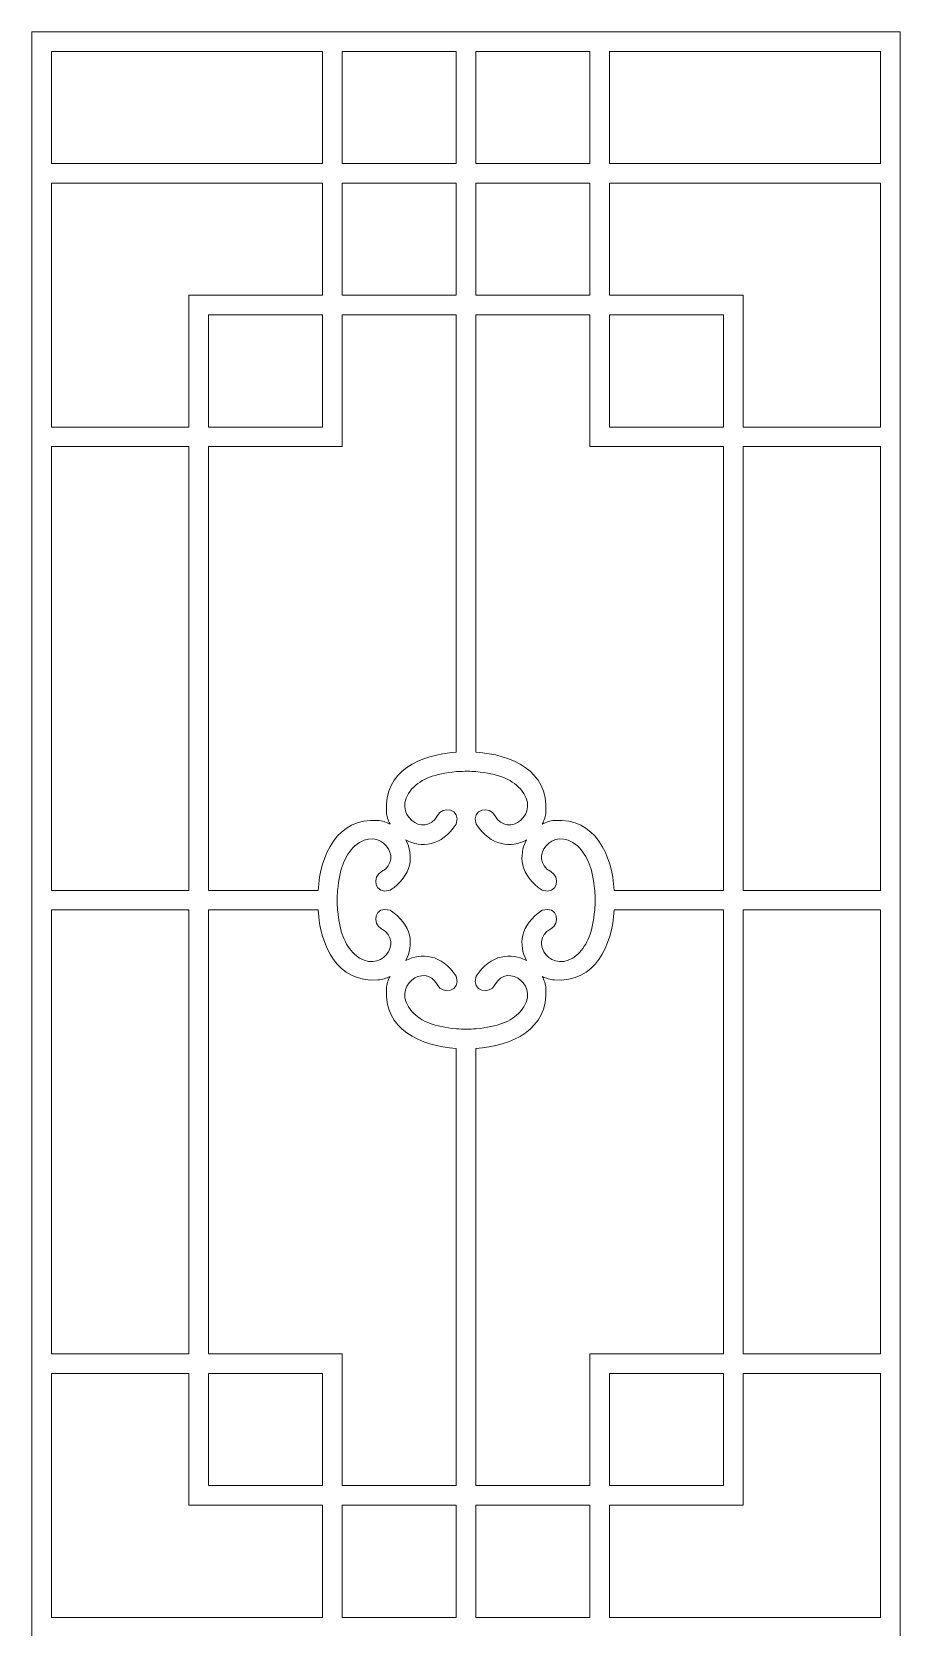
# Model space of a CAD drawing. Header units: centimetres. Extents: x 1.9 to 8.3, y -9.5 to 9.5.
# Drawn here: x 1.85 to 8.27, y -2.29 to 9.5 of the extents above; entities that cross this region are included whole.
import ezdxf

# ---------------------------------------------------------------- set-up
doc = ezdxf.new("R2010")
doc.units = ezdxf.units.CM
doc.header["$MEASUREMENT"] = 0
doc.layers.add('layer 1', color=7, linetype='Continuous')

msp = doc.modelspace()

# ---------------------------------------------------------------- linework, layer by layer
at = {"layer": 'layer 1', "color": 250, "lineweight": 9}
for points, knots in [([(1.85394, -3.33259), (1.85394, -3.33259), (1.85394, 9.50001), (1.85394, 9.50001), (1.85394, 9.50001), (1.85394, 9.50001), (8.27025, 9.50001), (8.27025, 9.50001), (8.27025, 9.50001), (8.27025, 9.50001), (8.27025, -3.33259), (8.27025, -3.33259), (8.27025, -3.33259), (8.27025, -3.33259), (1.85394, -3.33259), (1.85394, -3.33259)], [0, 0, 0, 0, 0.2, 0.2, 0.2, 0.2, 0.4, 0.4, 0.4, 0.4, 0.6, 0.6, 0.6, 0.6, 1, 1, 1, 1]), ([(1.99813, 8.52675), (1.99813, 8.52675), (1.99813, 8.52675), (1.99813, 8.52675), (1.99813, 8.52675), (1.99813, 8.52675), (4.00231, 8.52675), (4.00231, 8.52675), (4.00231, 8.52675), (4.00231, 8.52675), (4.00231, 9.35583), (4.00231, 9.35583), (4.00231, 9.35583), (4.00231, 9.35583), (1.99813, 9.35583), (1.99813, 9.35583), (1.99813, 9.35583), (1.99813, 9.35583), (1.99813, 8.52675), (1.99813, 8.52675)], [0, 0, 0, 0, 0.16666667, 0.16666667, 0.16666667, 0.16666667, 0.33333333, 0.33333333, 0.33333333, 0.33333333, 0.5, 0.5, 0.5, 0.5, 0.66666667, 0.66666667, 0.66666667, 0.66666667, 1, 1, 1, 1]), ([(4.14652, 9.35583), (4.14652, 9.35583), (4.14652, 9.35583), (4.14652, 9.35583), (4.14652, 9.35583), (4.14652, 9.35583), (4.14652, 8.52675), (4.14652, 8.52675), (4.14652, 8.52675), (4.14652, 8.52675), (4.99001, 8.52675), (4.99001, 8.52675), (4.99001, 8.52675), (4.99001, 8.52675), (4.99001, 9.35583), (4.99001, 9.35583), (4.99001, 9.35583), (4.99001, 9.35583), (4.14652, 9.35583), (4.14652, 9.35583)], [0, 0, 0, 0, 0.16666667, 0.16666667, 0.16666667, 0.16666667, 0.33333333, 0.33333333, 0.33333333, 0.33333333, 0.5, 0.5, 0.5, 0.5, 0.66666667, 0.66666667, 0.66666667, 0.66666667, 1, 1, 1, 1]), ([(5.13418, 9.35583), (5.13418, 9.35583), (5.13418, 9.35583), (5.13418, 9.35583), (5.13418, 9.35583), (5.13418, 9.35583), (5.13418, 8.52675), (5.13418, 8.52675), (5.13418, 8.52675), (5.13418, 8.52675), (5.97768, 8.52675), (5.97768, 8.52675), (5.97768, 8.52675), (5.97768, 8.52675), (5.97768, 9.35583), (5.97768, 9.35583), (5.97768, 9.35583), (5.97768, 9.35583), (5.13418, 9.35583), (5.13418, 9.35583)], [0, 0, 0, 0, 0.16666667, 0.16666667, 0.16666667, 0.16666667, 0.33333333, 0.33333333, 0.33333333, 0.33333333, 0.5, 0.5, 0.5, 0.5, 0.66666667, 0.66666667, 0.66666667, 0.66666667, 1, 1, 1, 1]), ([(6.12188, 9.35583), (6.12188, 9.35583), (6.12188, 9.35583), (6.12188, 9.35583), (6.12188, 9.35583), (6.12188, 9.35583), (6.12188, 8.52675), (6.12188, 8.52675), (6.12188, 8.52675), (6.12188, 8.52675), (8.12606, 8.52675), (8.12606, 8.52675), (8.12606, 8.52675), (8.12606, 8.52675), (8.12606, 9.35583), (8.12606, 9.35583), (8.12606, 9.35583), (8.12606, 9.35583), (6.12188, 9.35583), (6.12188, 9.35583)], [0, 0, 0, 0, 0.16666667, 0.16666667, 0.16666667, 0.16666667, 0.33333333, 0.33333333, 0.33333333, 0.33333333, 0.5, 0.5, 0.5, 0.5, 0.66666667, 0.66666667, 0.66666667, 0.66666667, 1, 1, 1, 1]), ([(1.99813, 6.58023), (1.99813, 6.58023), (1.99813, 6.58023), (1.99813, 6.58023), (1.99813, 6.58023), (1.99813, 6.58023), (3.01465, 6.58023), (3.01465, 6.58023), (3.01465, 6.58023), (3.01465, 6.58023), (3.01465, 7.5535), (3.01465, 7.5535), (3.01465, 7.5535), (3.01465, 7.5535), (4.00231, 7.5535), (4.00231, 7.5535), (4.00231, 7.5535), (4.00231, 7.5535), (4.00231, 8.38256), (4.00231, 8.38256), (4.00231, 8.38256), (4.00231, 8.38256), (1.99813, 8.38256), (1.99813, 8.38256), (1.99813, 8.38256), (1.99813, 8.38256), (1.99813, 6.58023), (1.99813, 6.58023)], [0, 0, 0, 0, 0.125, 0.125, 0.125, 0.125, 0.25, 0.25, 0.25, 0.25, 0.375, 0.375, 0.375, 0.375, 0.5, 0.5, 0.5, 0.5, 0.625, 0.625, 0.625, 0.625, 0.75, 0.75, 0.75, 0.75, 1, 1, 1, 1]), ([(4.99001, 8.38256), (4.99001, 8.38256), (4.99001, 8.38256), (4.99001, 8.38256), (4.99001, 8.38256), (4.99001, 8.38256), (4.99001, 7.5535), (4.99001, 7.5535), (4.99001, 7.5535), (4.99001, 7.5535), (4.14652, 7.5535), (4.14652, 7.5535), (4.14652, 7.5535), (4.14652, 7.5535), (4.14652, 8.38256), (4.14652, 8.38256), (4.14652, 8.38256), (4.14652, 8.38256), (4.99001, 8.38256), (4.99001, 8.38256)], [0, 0, 0, 0, 0.16666667, 0.16666667, 0.16666667, 0.16666667, 0.33333333, 0.33333333, 0.33333333, 0.33333333, 0.5, 0.5, 0.5, 0.5, 0.66666667, 0.66666667, 0.66666667, 0.66666667, 1, 1, 1, 1]), ([(5.13418, 7.5535), (5.13418, 7.5535), (5.13418, 7.5535), (5.13418, 7.5535), (5.13418, 7.5535), (5.13418, 7.5535), (5.13418, 8.38256), (5.13418, 8.38256), (5.13418, 8.38256), (5.13418, 8.38256), (5.97768, 8.38256), (5.97768, 8.38256), (5.97768, 8.38256), (5.97768, 8.38256), (5.97768, 7.5535), (5.97768, 7.5535), (5.97768, 7.5535), (5.97768, 7.5535), (5.13418, 7.5535), (5.13418, 7.5535)], [0, 0, 0, 0, 0.16666667, 0.16666667, 0.16666667, 0.16666667, 0.33333333, 0.33333333, 0.33333333, 0.33333333, 0.5, 0.5, 0.5, 0.5, 0.66666667, 0.66666667, 0.66666667, 0.66666667, 1, 1, 1, 1]), ([(8.12606, 8.38256), (8.12606, 8.38256), (8.12606, 8.38256), (8.12606, 8.38256), (8.12606, 8.38256), (8.12606, 8.38256), (6.12188, 8.38256), (6.12188, 8.38256), (6.12188, 8.38256), (6.12188, 8.38256), (6.12188, 7.5535), (6.12188, 7.5535), (6.12188, 7.5535), (6.12188, 7.5535), (7.10954, 7.5535), (7.10954, 7.5535), (7.10954, 7.5535), (7.10954, 7.5535), (7.10954, 6.58023), (7.10954, 6.58023), (7.10954, 6.58023), (7.10954, 6.58023), (8.12606, 6.58023), (8.12606, 6.58023), (8.12606, 6.58023), (8.12606, 6.58023), (8.12606, 8.38256), (8.12606, 8.38256)], [0, 0, 0, 0, 0.125, 0.125, 0.125, 0.125, 0.25, 0.25, 0.25, 0.25, 0.375, 0.375, 0.375, 0.375, 0.5, 0.5, 0.5, 0.5, 0.625, 0.625, 0.625, 0.625, 0.75, 0.75, 0.75, 0.75, 1, 1, 1, 1]), ([(4.99001, 4.17826), (4.99001, 4.17826), (4.99001, 4.17826), (4.99001, 4.17826), (4.99001, 4.17826), (4.72715, 4.15965), (4.45418, 4.04116), (4.47397, 3.73602), (4.47397, 3.73602), (4.47651, 3.70468), (4.48585, 3.67442), (4.50044, 3.64655), (4.50044, 3.64655), (4.47256, 3.66113), (4.44231, 3.67048), (4.41096, 3.67304), (4.41096, 3.67304), (4.10535, 3.69284), (3.98697, 3.41902), (3.96863, 3.15581), (3.96863, 3.15581), (3.96863, 3.15581), (3.15884, 3.15581), (3.15884, 3.15581), (3.15884, 3.15581), (3.15884, 3.15581), (3.15884, 6.43604), (3.15884, 6.43604), (3.15884, 6.43604), (3.15884, 6.43604), (4.14652, 6.43604), (4.14652, 6.43604), (4.14652, 6.43604), (4.14652, 6.43604), (4.14652, 7.40932), (4.14652, 7.40932), (4.14652, 7.40932), (4.14652, 7.40932), (4.99001, 7.40932), (4.99001, 7.40932), (4.99001, 7.40932), (4.99001, 7.40932), (4.99001, 4.17826), (4.99001, 4.17826)], [0, 0, 0, 0, 0.08333333, 0.08333333, 0.08333333, 0.08333333, 0.16666667, 0.16666667, 0.16666667, 0.16666667, 0.25, 0.25, 0.25, 0.25, 0.33333333, 0.33333333, 0.33333333, 0.33333333, 0.41666667, 0.41666667, 0.41666667, 0.41666667, 0.5, 0.5, 0.5, 0.5, 0.58333333, 0.58333333, 0.58333333, 0.58333333, 0.66666667, 0.66666667, 0.66666667, 0.66666667, 0.75, 0.75, 0.75, 0.75, 0.83333333, 0.83333333, 0.83333333, 0.83333333, 1, 1, 1, 1]), ([(3.15884, 6.58023), (3.15884, 6.58023), (3.15884, 6.58023), (3.15884, 6.58023), (3.15884, 6.58023), (3.15884, 6.58023), (3.15884, 7.40932), (3.15884, 7.40932), (3.15884, 7.40932), (3.15884, 7.40932), (4.00231, 7.40932), (4.00231, 7.40932), (4.00231, 7.40932), (4.00231, 7.40932), (4.00231, 6.58023), (4.00231, 6.58023), (4.00231, 6.58023), (4.00231, 6.58023), (3.15884, 6.58023), (3.15884, 6.58023)], [0, 0, 0, 0, 0.16666667, 0.16666667, 0.16666667, 0.16666667, 0.33333333, 0.33333333, 0.33333333, 0.33333333, 0.5, 0.5, 0.5, 0.5, 0.66666667, 0.66666667, 0.66666667, 0.66666667, 1, 1, 1, 1]), ([(6.15792, 3.15581), (6.15792, 3.15581), (6.15792, 3.15581), (6.15792, 3.15581), (6.15792, 3.15581), (6.13958, 3.41902), (6.0212, 3.69284), (5.71559, 3.67304), (5.71559, 3.67304), (5.68425, 3.67048), (5.65399, 3.66111), (5.62611, 3.64655), (5.62611, 3.64655), (5.64069, 3.67442), (5.65004, 3.70469), (5.6526, 3.73602), (5.6526, 3.73602), (5.6724, 4.04161), (5.39858, 4.16001), (5.13538, 4.17835), (5.13538, 4.17835), (5.13497, 4.17838), (5.13458, 4.17842), (5.13418, 4.17843), (5.13418, 4.17843), (5.13418, 4.17843), (5.13418, 7.40932), (5.13418, 7.40932), (5.13418, 7.40932), (5.13418, 7.40932), (5.97768, 7.40932), (5.97768, 7.40932), (5.97768, 7.40932), (5.97768, 7.40932), (5.97768, 6.43604), (5.97768, 6.43604), (5.97768, 6.43604), (5.97768, 6.43604), (6.96535, 6.43604), (6.96535, 6.43604), (6.96535, 6.43604), (6.96535, 6.43604), (6.96535, 3.15581), (6.96535, 3.15581), (6.96535, 3.15581), (6.96535, 3.15581), (6.15792, 3.15581), (6.15792, 3.15581)], [0, 0, 0, 0, 0.07692308, 0.07692308, 0.07692308, 0.07692308, 0.15384615, 0.15384615, 0.15384615, 0.15384615, 0.23076923, 0.23076923, 0.23076923, 0.23076923, 0.30769231, 0.30769231, 0.30769231, 0.30769231, 0.38461538, 0.38461538, 0.38461538, 0.38461538, 0.46153846, 0.46153846, 0.46153846, 0.46153846, 0.53846154, 0.53846154, 0.53846154, 0.53846154, 0.61538462, 0.61538462, 0.61538462, 0.61538462, 0.69230769, 0.69230769, 0.69230769, 0.69230769, 0.76923077, 0.76923077, 0.76923077, 0.76923077, 0.84615385, 0.84615385, 0.84615385, 0.84615385, 1, 1, 1, 1]), ([(6.12188, 6.58023), (6.12188, 6.58023), (6.12188, 6.58023), (6.12188, 6.58023), (6.12188, 6.58023), (6.12188, 6.58023), (6.12188, 7.40932), (6.12188, 7.40932), (6.12188, 7.40932), (6.12188, 7.40932), (6.96535, 7.40932), (6.96535, 7.40932), (6.96535, 7.40932), (6.96535, 7.40932), (6.96535, 6.58023), (6.96535, 6.58023), (6.96535, 6.58023), (6.96535, 6.58023), (6.12188, 6.58023), (6.12188, 6.58023)], [0, 0, 0, 0, 0.16666667, 0.16666667, 0.16666667, 0.16666667, 0.33333333, 0.33333333, 0.33333333, 0.33333333, 0.5, 0.5, 0.5, 0.5, 0.66666667, 0.66666667, 0.66666667, 0.66666667, 1, 1, 1, 1]), ([(1.99813, 3.15581), (1.99813, 3.15581), (1.99813, 3.15581), (1.99813, 3.15581), (1.99813, 3.15581), (1.99813, 3.15581), (3.01465, 3.15581), (3.01465, 3.15581), (3.01465, 3.15581), (3.01465, 3.15581), (3.01465, 6.43604), (3.01465, 6.43604), (3.01465, 6.43604), (3.01465, 6.43604), (1.99813, 6.43604), (1.99813, 6.43604), (1.99813, 6.43604), (1.99813, 6.43604), (1.99813, 3.15581), (1.99813, 3.15581)], [0, 0, 0, 0, 0.16666667, 0.16666667, 0.16666667, 0.16666667, 0.33333333, 0.33333333, 0.33333333, 0.33333333, 0.5, 0.5, 0.5, 0.5, 0.66666667, 0.66666667, 0.66666667, 0.66666667, 1, 1, 1, 1]), ([(8.12606, 6.43604), (8.12606, 6.43604), (8.12606, 6.43604), (8.12606, 6.43604), (8.12606, 6.43604), (8.12606, 6.43604), (7.10954, 6.43604), (7.10954, 6.43604), (7.10954, 6.43604), (7.10954, 6.43604), (7.10954, 3.15581), (7.10954, 3.15581), (7.10954, 3.15581), (7.10954, 3.15581), (8.12606, 3.15581), (8.12606, 3.15581), (8.12606, 3.15581), (8.12606, 3.15581), (8.12606, 6.43604), (8.12606, 6.43604)], [0, 0, 0, 0, 0.16666667, 0.16666667, 0.16666667, 0.16666667, 0.33333333, 0.33333333, 0.33333333, 0.33333333, 0.5, 0.5, 0.5, 0.5, 0.66666667, 0.66666667, 0.66666667, 0.66666667, 1, 1, 1, 1]), ([(5.50889, 3.52933), (5.50889, 3.52933), (5.50889, 3.52933), (5.50889, 3.52933), (5.50889, 3.52933), (5.44883, 3.41788), (5.46085, 3.26513), (5.62436, 3.15803), (5.62436, 3.15803), (5.74169, 3.11884), (5.76285, 3.26008), (5.68898, 3.29485), (5.68898, 3.29485), (5.51468, 3.39031), (5.70355, 3.64677), (5.88546, 3.4852), (5.88546, 3.4852), (5.96514, 3.40705), (5.99537, 3.32236), (6.01337, 3.15581), (6.01337, 3.15581), (6.01856, 3.10855), (6.01814, 3.06054), (6.01337, 3.01163), (6.01337, 3.01163), (5.99537, 2.84505), (5.96514, 2.76036), (5.88546, 2.68223), (5.88546, 2.68223), (5.70355, 2.52067), (5.51468, 2.77711), (5.68898, 2.87257), (5.68898, 2.87257), (5.76285, 2.90736), (5.74169, 3.04858), (5.62436, 3.00939), (5.62436, 3.00939), (5.46085, 2.90229), (5.44883, 2.74954), (5.50891, 2.63809), (5.50891, 2.63809), (5.39744, 2.69816), (5.24469, 2.68613), (5.1376, 2.52262), (5.1376, 2.52262), (5.0984, 2.40529), (5.23965, 2.38413), (5.27443, 2.458), (5.27443, 2.458), (5.36987, 2.6323), (5.62633, 2.44343), (5.46477, 2.26152), (5.46477, 2.26152), (5.38662, 2.18184), (5.30193, 2.15161), (5.13538, 2.13361), (5.13538, 2.13361), (5.08731, 2.13), (5.03925, 2.13), (4.99119, 2.13361), (4.99119, 2.13361), (4.82462, 2.15161), (4.73992, 2.18184), (4.66179, 2.26152), (4.66179, 2.26152), (4.50021, 2.44343), (4.75667, 2.6323), (4.85214, 2.458), (4.85214, 2.458), (4.88691, 2.38413), (5.02814, 2.40529), (4.98895, 2.52262), (4.98895, 2.52262), (4.88185, 2.68613), (4.7291, 2.69816), (4.61764, 2.63809), (4.61764, 2.63809), (4.67772, 2.74954), (4.6657, 2.90229), (4.50218, 3.00939), (4.50218, 3.00939), (4.38485, 3.04858), (4.3637, 2.90736), (4.43756, 2.87257), (4.43756, 2.87257), (4.61187, 2.77711), (4.423, 2.52067), (4.24108, 2.68223), (4.24108, 2.68223), (4.1614, 2.76036), (4.13117, 2.84505), (4.11317, 3.01163), (4.11317, 3.01163), (4.10725, 3.05969), (4.10795, 3.10775), (4.11317, 3.15581), (4.11317, 3.15581), (4.13117, 3.32236), (4.1614, 3.40705), (4.24108, 3.4852), (4.24108, 3.4852), (4.423, 3.64677), (4.61187, 3.39031), (4.43756, 3.29485), (4.43756, 3.29485), (4.3637, 3.26008), (4.38485, 3.11884), (4.50218, 3.15803), (4.50218, 3.15803), (4.6657, 3.26513), (4.67772, 3.41788), (4.61764, 3.52933), (4.61764, 3.52933), (4.7291, 3.46927), (4.88185, 3.48128), (4.98895, 3.6448), (4.98895, 3.6448), (5.02814, 3.76213), (4.88691, 3.78329), (4.85214, 3.70942), (4.85214, 3.70942), (4.75667, 3.53512), (4.50021, 3.72398), (4.66179, 3.9059), (4.66179, 3.9059), (4.73992, 3.9856), (4.82462, 4.01581), (4.99119, 4.03381), (4.99119, 4.03381), (5.05458, 4.03799), (5.0985, 4.03687), (5.13538, 4.03381), (5.13538, 4.03381), (5.30193, 4.01581), (5.38662, 3.9856), (5.46477, 3.9059), (5.46477, 3.9059), (5.62633, 3.72398), (5.36987, 3.53512), (5.27443, 3.70942), (5.27443, 3.70942), (5.23965, 3.78329), (5.0984, 3.76213), (5.1376, 3.6448), (5.1376, 3.6448), (5.24469, 3.48128), (5.39744, 3.46927), (5.50889, 3.52933)], [0, 0, 0, 0, 0.02631579, 0.02631579, 0.02631579, 0.02631579, 0.05263158, 0.05263158, 0.05263158, 0.05263158, 0.07894737, 0.07894737, 0.07894737, 0.07894737, 0.10526316, 0.10526316, 0.10526316, 0.10526316, 0.13157895, 0.13157895, 0.13157895, 0.13157895, 0.15789474, 0.15789474, 0.15789474, 0.15789474, 0.18421053, 0.18421053, 0.18421053, 0.18421053, 0.21052632, 0.21052632, 0.21052632, 0.21052632, 0.23684211, 0.23684211, 0.23684211, 0.23684211, 0.26315789, 0.26315789, 0.26315789, 0.26315789, 0.28947368, 0.28947368, 0.28947368, 0.28947368, 0.31578947, 0.31578947, 0.31578947, 0.31578947, 0.34210526, 0.34210526, 0.34210526, 0.34210526, 0.36842105, 0.36842105, 0.36842105, 0.36842105, 0.39473684, 0.39473684, 0.39473684, 0.39473684, 0.42105263, 0.42105263, 0.42105263, 0.42105263, 0.44736842, 0.44736842, 0.44736842, 0.44736842, 0.47368421, 0.47368421, 0.47368421, 0.47368421, 0.5, 0.5, 0.5, 0.5, 0.52631579, 0.52631579, 0.52631579, 0.52631579, 0.55263158, 0.55263158, 0.55263158, 0.55263158, 0.57894737, 0.57894737, 0.57894737, 0.57894737, 0.60526316, 0.60526316, 0.60526316, 0.60526316, 0.63157895, 0.63157895, 0.63157895, 0.63157895, 0.65789474, 0.65789474, 0.65789474, 0.65789474, 0.68421053, 0.68421053, 0.68421053, 0.68421053, 0.71052632, 0.71052632, 0.71052632, 0.71052632, 0.73684211, 0.73684211, 0.73684211, 0.73684211, 0.76315789, 0.76315789, 0.76315789, 0.76315789, 0.78947368, 0.78947368, 0.78947368, 0.78947368, 0.81578947, 0.81578947, 0.81578947, 0.81578947, 0.84210526, 0.84210526, 0.84210526, 0.84210526, 0.86842105, 0.86842105, 0.86842105, 0.86842105, 0.89473684, 0.89473684, 0.89473684, 0.89473684, 0.92105263, 0.92105263, 0.92105263, 0.92105263, 0.94736842, 0.94736842, 0.94736842, 0.94736842, 1, 1, 1, 1]), ([(1.99813, -0.26863), (1.99813, -0.26863), (1.99813, -0.26863), (1.99813, -0.26863), (1.99813, -0.26863), (1.99813, -0.26863), (3.01465, -0.26863), (3.01465, -0.26863), (3.01465, -0.26863), (3.01465, -0.26863), (3.01465, 3.01163), (3.01465, 3.01163), (3.01465, 3.01163), (3.01465, 3.01163), (1.99813, 3.01163), (1.99813, 3.01163), (1.99813, 3.01163), (1.99813, 3.01163), (1.99813, -0.26863), (1.99813, -0.26863)], [0, 0, 0, 0, 0.16666667, 0.16666667, 0.16666667, 0.16666667, 0.33333333, 0.33333333, 0.33333333, 0.33333333, 0.5, 0.5, 0.5, 0.5, 0.66666667, 0.66666667, 0.66666667, 0.66666667, 1, 1, 1, 1]), ([(3.96863, 3.01163), (3.96863, 3.01163), (3.96863, 3.01163), (3.96863, 3.01163), (3.96863, 3.01163), (3.98697, 2.7484), (4.10535, 2.47458), (4.41096, 2.49439), (4.41096, 2.49439), (4.44231, 2.49697), (4.47256, 2.50631), (4.50044, 2.52089), (4.50044, 2.52089), (4.48585, 2.493), (4.47651, 2.46275), (4.47397, 2.4314), (4.47397, 2.4314), (4.45418, 2.12626), (4.72715, 2.00777), (4.99001, 1.98916), (4.99001, 1.98916), (4.99001, 1.98916), (4.99001, -1.24187), (4.99001, -1.24187), (4.99001, -1.24187), (4.99001, -1.24187), (4.14652, -1.24187), (4.14652, -1.24187), (4.14652, -1.24187), (4.14652, -1.24187), (4.14652, -0.26863), (4.14652, -0.26863), (4.14652, -0.26863), (4.14652, -0.26863), (3.15884, -0.26863), (3.15884, -0.26863), (3.15884, -0.26863), (3.15884, -0.26863), (3.15884, 3.01163), (3.15884, 3.01163), (3.15884, 3.01163), (3.15884, 3.01163), (3.96863, 3.01163), (3.96863, 3.01163)], [0, 0, 0, 0, 0.08333333, 0.08333333, 0.08333333, 0.08333333, 0.16666667, 0.16666667, 0.16666667, 0.16666667, 0.25, 0.25, 0.25, 0.25, 0.33333333, 0.33333333, 0.33333333, 0.33333333, 0.41666667, 0.41666667, 0.41666667, 0.41666667, 0.5, 0.5, 0.5, 0.5, 0.58333333, 0.58333333, 0.58333333, 0.58333333, 0.66666667, 0.66666667, 0.66666667, 0.66666667, 0.75, 0.75, 0.75, 0.75, 0.83333333, 0.83333333, 0.83333333, 0.83333333, 1, 1, 1, 1]), ([(5.13418, 1.98899), (5.13418, 1.98899), (5.13418, 1.98899), (5.13418, 1.98899), (5.13418, 1.98899), (5.13458, 1.98901), (5.13497, 1.98905), (5.13538, 1.98907), (5.13538, 1.98907), (5.39858, 2.00741), (5.6724, 2.12581), (5.6526, 2.4314), (5.6526, 2.4314), (5.65004, 2.46275), (5.64069, 2.493), (5.62611, 2.52088), (5.62611, 2.52088), (5.65399, 2.50631), (5.68425, 2.49697), (5.71559, 2.49439), (5.71559, 2.49439), (6.0212, 2.47458), (6.13958, 2.7484), (6.15792, 3.01163), (6.15792, 3.01163), (6.15792, 3.01163), (6.96535, 3.01163), (6.96535, 3.01163), (6.96535, 3.01163), (6.96535, 3.01163), (6.96535, -0.26863), (6.96535, -0.26863), (6.96535, -0.26863), (6.96535, -0.26863), (5.97768, -0.26863), (5.97768, -0.26863), (5.97768, -0.26863), (5.97768, -0.26863), (5.97768, -1.24187), (5.97768, -1.24187), (5.97768, -1.24187), (5.97768, -1.24187), (5.13418, -1.24187), (5.13418, -1.24187), (5.13418, -1.24187), (5.13418, -1.24187), (5.13418, 1.98899), (5.13418, 1.98899)], [0, 0, 0, 0, 0.07692308, 0.07692308, 0.07692308, 0.07692308, 0.15384615, 0.15384615, 0.15384615, 0.15384615, 0.23076923, 0.23076923, 0.23076923, 0.23076923, 0.30769231, 0.30769231, 0.30769231, 0.30769231, 0.38461538, 0.38461538, 0.38461538, 0.38461538, 0.46153846, 0.46153846, 0.46153846, 0.46153846, 0.53846154, 0.53846154, 0.53846154, 0.53846154, 0.61538462, 0.61538462, 0.61538462, 0.61538462, 0.69230769, 0.69230769, 0.69230769, 0.69230769, 0.76923077, 0.76923077, 0.76923077, 0.76923077, 0.84615385, 0.84615385, 0.84615385, 0.84615385, 1, 1, 1, 1]), ([(8.12606, 3.01163), (8.12606, 3.01163), (8.12606, 3.01163), (8.12606, 3.01163), (8.12606, 3.01163), (8.12606, 3.01163), (7.10954, 3.01163), (7.10954, 3.01163), (7.10954, 3.01163), (7.10954, 3.01163), (7.10954, -0.26863), (7.10954, -0.26863), (7.10954, -0.26863), (7.10954, -0.26863), (8.12606, -0.26863), (8.12606, -0.26863), (8.12606, -0.26863), (8.12606, -0.26863), (8.12606, 3.01163), (8.12606, 3.01163)], [0, 0, 0, 0, 0.16666667, 0.16666667, 0.16666667, 0.16666667, 0.33333333, 0.33333333, 0.33333333, 0.33333333, 0.5, 0.5, 0.5, 0.5, 0.66666667, 0.66666667, 0.66666667, 0.66666667, 1, 1, 1, 1]), ([(1.99813, -2.21514), (1.99813, -2.21514), (1.99813, -2.21514), (1.99813, -2.21514), (1.99813, -2.21514), (1.99813, -2.21514), (4.00231, -2.21514), (4.00231, -2.21514), (4.00231, -2.21514), (4.00231, -2.21514), (4.00231, -1.38607), (4.00231, -1.38607), (4.00231, -1.38607), (4.00231, -1.38607), (3.01465, -1.38607), (3.01465, -1.38607), (3.01465, -1.38607), (3.01465, -1.38607), (3.01465, -0.41281), (3.01465, -0.41281), (3.01465, -0.41281), (3.01465, -0.41281), (1.99813, -0.41281), (1.99813, -0.41281), (1.99813, -0.41281), (1.99813, -0.41281), (1.99813, -2.21514), (1.99813, -2.21514)], [0, 0, 0, 0, 0.125, 0.125, 0.125, 0.125, 0.25, 0.25, 0.25, 0.25, 0.375, 0.375, 0.375, 0.375, 0.5, 0.5, 0.5, 0.5, 0.625, 0.625, 0.625, 0.625, 0.75, 0.75, 0.75, 0.75, 1, 1, 1, 1]), ([(3.15884, -0.41281), (3.15884, -0.41281), (3.15884, -0.41281), (3.15884, -0.41281), (3.15884, -0.41281), (3.15884, -0.41281), (3.15884, -1.24187), (3.15884, -1.24187), (3.15884, -1.24187), (3.15884, -1.24187), (4.00231, -1.24187), (4.00231, -1.24187), (4.00231, -1.24187), (4.00231, -1.24187), (4.00231, -0.41281), (4.00231, -0.41281), (4.00231, -0.41281), (4.00231, -0.41281), (3.15884, -0.41281), (3.15884, -0.41281)], [0, 0, 0, 0, 0.16666667, 0.16666667, 0.16666667, 0.16666667, 0.33333333, 0.33333333, 0.33333333, 0.33333333, 0.5, 0.5, 0.5, 0.5, 0.66666667, 0.66666667, 0.66666667, 0.66666667, 1, 1, 1, 1]), ([(8.12606, -0.41281), (8.12606, -0.41281), (8.12606, -0.41281), (8.12606, -0.41281), (8.12606, -0.41281), (8.12606, -0.41281), (7.10954, -0.41281), (7.10954, -0.41281), (7.10954, -0.41281), (7.10954, -0.41281), (7.10954, -1.38607), (7.10954, -1.38607), (7.10954, -1.38607), (7.10954, -1.38607), (6.12188, -1.38607), (6.12188, -1.38607), (6.12188, -1.38607), (6.12188, -1.38607), (6.12188, -2.21514), (6.12188, -2.21514), (6.12188, -2.21514), (6.12188, -2.21514), (8.12606, -2.21514), (8.12606, -2.21514), (8.12606, -2.21514), (8.12606, -2.21514), (8.12606, -0.41281), (8.12606, -0.41281)], [0, 0, 0, 0, 0.125, 0.125, 0.125, 0.125, 0.25, 0.25, 0.25, 0.25, 0.375, 0.375, 0.375, 0.375, 0.5, 0.5, 0.5, 0.5, 0.625, 0.625, 0.625, 0.625, 0.75, 0.75, 0.75, 0.75, 1, 1, 1, 1]), ([(6.12188, -0.41281), (6.12188, -0.41281), (6.12188, -0.41281), (6.12188, -0.41281), (6.12188, -0.41281), (6.12188, -0.41281), (6.12188, -1.24187), (6.12188, -1.24187), (6.12188, -1.24187), (6.12188, -1.24187), (6.96535, -1.24187), (6.96535, -1.24187), (6.96535, -1.24187), (6.96535, -1.24187), (6.96535, -0.41281), (6.96535, -0.41281), (6.96535, -0.41281), (6.96535, -0.41281), (6.12188, -0.41281), (6.12188, -0.41281)], [0, 0, 0, 0, 0.16666667, 0.16666667, 0.16666667, 0.16666667, 0.33333333, 0.33333333, 0.33333333, 0.33333333, 0.5, 0.5, 0.5, 0.5, 0.66666667, 0.66666667, 0.66666667, 0.66666667, 1, 1, 1, 1]), ([(4.99001, -2.21514), (4.99001, -2.21514), (4.99001, -2.21514), (4.99001, -2.21514), (4.99001, -2.21514), (4.99001, -2.21514), (4.99001, -1.38607), (4.99001, -1.38607), (4.99001, -1.38607), (4.99001, -1.38607), (4.14652, -1.38607), (4.14652, -1.38607), (4.14652, -1.38607), (4.14652, -1.38607), (4.14652, -2.21514), (4.14652, -2.21514), (4.14652, -2.21514), (4.14652, -2.21514), (4.99001, -2.21514), (4.99001, -2.21514)], [0, 0, 0, 0, 0.16666667, 0.16666667, 0.16666667, 0.16666667, 0.33333333, 0.33333333, 0.33333333, 0.33333333, 0.5, 0.5, 0.5, 0.5, 0.66666667, 0.66666667, 0.66666667, 0.66666667, 1, 1, 1, 1]), ([(5.13418, -1.38607), (5.13418, -1.38607), (5.13418, -1.38607), (5.13418, -1.38607), (5.13418, -1.38607), (5.13418, -1.38607), (5.13418, -2.21514), (5.13418, -2.21514), (5.13418, -2.21514), (5.13418, -2.21514), (5.97768, -2.21514), (5.97768, -2.21514), (5.97768, -2.21514), (5.97768, -2.21514), (5.97768, -1.38607), (5.97768, -1.38607), (5.97768, -1.38607), (5.97768, -1.38607), (5.13418, -1.38607), (5.13418, -1.38607)], [0, 0, 0, 0, 0.16666667, 0.16666667, 0.16666667, 0.16666667, 0.33333333, 0.33333333, 0.33333333, 0.33333333, 0.5, 0.5, 0.5, 0.5, 0.66666667, 0.66666667, 0.66666667, 0.66666667, 1, 1, 1, 1])]:
    msp.add_open_spline(points, degree=3, knots=knots, dxfattribs=at)

doc.saveas('drawing.dxf')
